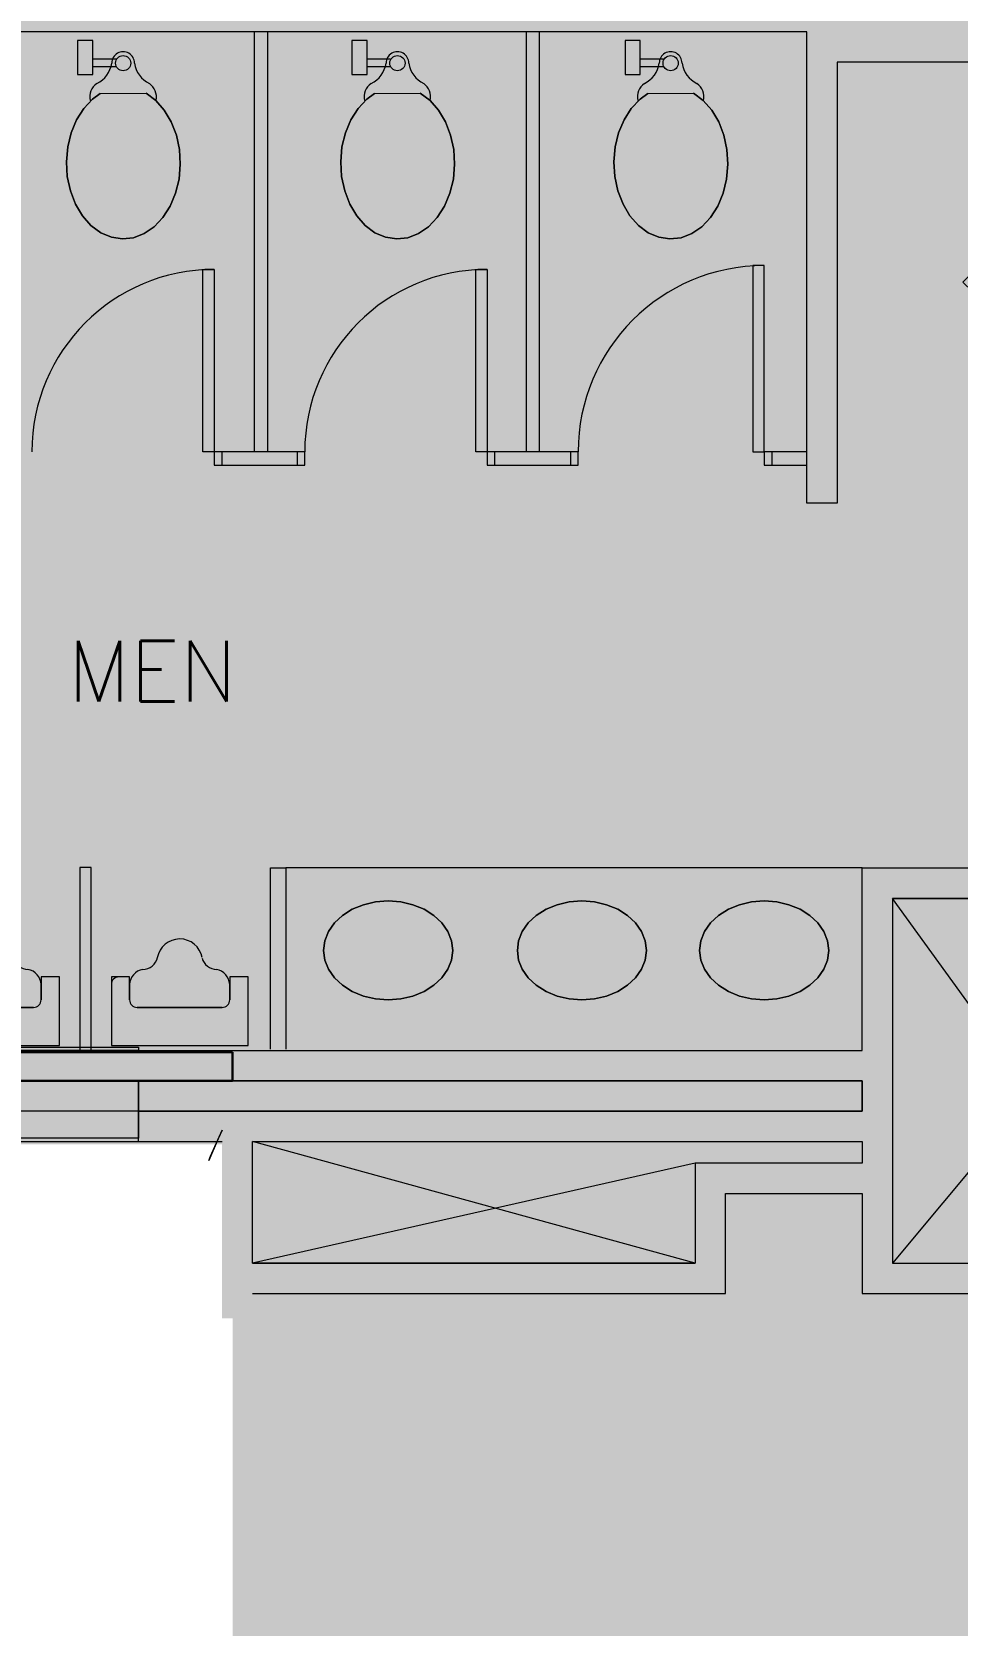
# Model space of a CAD drawing. Header units: inches. Extents: x 920 to 3181, y -644 to 1788.
# Drawn here: x 2252.5 to 2374.3, y 870.9 to 1080.6 of the extents above; entities that cross this region are included whole.
import ezdxf

# ---------------------------------------------------------------- set-up
doc = ezdxf.new("R2010")
doc.units = ezdxf.units.IN
doc.header["$MEASUREMENT"] = 0
for name, color, linetype, lineweight in [('4694_52_BB$0$__9', 7, 'Continuous', 9), ('4694_52_BB$0$BHT', 7, 'Continuous', 9), ('4694_52_BB$0$BPT', 7, 'Continuous', 9), ('4694_52_BB$0$BTX', 7, 'Continuous', 9), ('4694_52_BB$0$T-DRWG-BLCK__1', 7, 'Continuous', 9), ('9t floor LINKED_dwg', 8, 'Continuous', 9), ('A-DETL-GENF', 92, 'Continuous', 9), ('A-WALL-PATT', 111, 'Continuous', 18), ('I-WALL', 2, 'Continuous', 18)]:
    doc.layers.add(name, color=color, linetype=linetype, lineweight=lineweight)
doc.styles.add('romans', font='romans__.ttf', dxfattribs={"height": 8})

# ---------------------------------------------------------------- blocks, each defined once
blk = doc.blocks.new('9t floor LINKED_dwg_4694_52_BB$0$UNIT0-4997744-FIRST FLOOR CONSTRUCTION PLAN')
at = {"layer": '4694_52_BB$0$T-DRWG-BLCK__1'}
blk.add_line((858.2502, 942.56184), (858.2502, 934.56204), dxfattribs=at)
at = {"layer": '4694_52_BB$0$T-DRWG-BLCK__1', "flags": 128}
for points in [[(876.2502, 946.31184), (876.2502, 946.56254), (858.2502, 946.56254), (858.2502, 946.31184)], [(858.2502, 934.56204), (876.2502, 934.56204), (876.2502, 942.56184)]]:
    blk.add_lwpolyline(points, dxfattribs=at)
blk = doc.blocks.new('9t floor LINKED_dwg_4694_52_BB$0$3REG1-4997750-FIRST FLOOR CONSTRUCTION PLAN')
at = {"layer": '4694_52_BB$0$__9'}
for p, q in [((945.4164, 1076.98032), (942.35388, 1076.98032)), ((945.4164, 1075.98036), (942.35388, 1075.98036))]:
    blk.add_line(p, q, dxfattribs=at)
at = {"layer": '4694_52_BB$0$__9', "flags": 128}
blk.add_lwpolyline([(942.30696, 1079.44428), (940.30704, 1079.44428), (940.30704, 1074.94428), (942.30696, 1074.94428)], close=True, dxfattribs=at)
blk.add_lwpolyline([(943.30308, 1072.45608), (942.2736, 1071.71556), (941.12208, 1070.49684), (940.17096, 1069.00188), (939.45684, 1067.28828), (939.0072, 1065.42192), (938.83932, 1063.47432), (938.95956, 1061.5206), (939.36336, 1059.63564), (940.03524, 1057.89192), (940.94928, 1056.35652), (942.07056, 1055.08836), (943.35564, 1054.13628), (944.75556, 1053.53676), (946.2162, 1053.31284), (947.68152, 1053.47316), (949.09524, 1054.0116), (950.403, 1054.9074), (951.55452, 1056.12624), (952.50564, 1057.6212), (953.21976, 1059.3348), (953.6694, 1061.20116), (953.83728, 1063.14864), (953.71704, 1065.10248), (953.31324, 1066.98744), (952.64136, 1068.73104), (951.7272, 1070.26644), (950.60604, 1071.5346), (949.32084, 1072.4868), (950.60604, 1071.5346), (951.7272, 1070.26644), (952.64136, 1068.73104), (953.31324, 1066.98744), (953.71704, 1065.10248), (953.83728, 1063.14864), (953.6694, 1061.20116), (953.21976, 1059.3348), (952.50564, 1057.6212), (951.55452, 1056.12624), (950.403, 1054.9074), (949.09524, 1054.0116), (947.68152, 1053.47316), (946.2162, 1053.31284), (944.75556, 1053.53676), (943.35564, 1054.13628), (942.07056, 1055.08836), (940.94928, 1056.35652), (940.03524, 1057.89192), (939.36336, 1059.63564), (938.95956, 1061.5206), (938.83932, 1063.47432), (939.0072, 1065.42192), (939.45684, 1067.28828), (940.17096, 1069.00188), (941.12208, 1070.49684), (942.2736, 1071.71556), (943.30308, 1072.45608), (949.32084, 1072.4868)], dxfattribs=at)
at = {"layer": '4694_52_BB$0$__9'}
blk.add_circle((946.30704, 1076.44428), 0.99996, dxfattribs=at)
for centre, radius, start, end in [((946.30704, 1076.45496), 1.5, 359.5874775, 180.4125225), ((941.307, 1076.9442), 3.53556, 295.8553807, 351.8693476), ((951.30696, 1076.9442), 3.53556, 188.1306524, 244.1446193), ((944.06544, 1072.00392), 2.13852, 124.6727859, 192.651212), ((948.54852, 1072.00392), 2.13852, 347.348788, 55.3272141)]:
    blk.add_arc(centre, radius, start, end, dxfattribs=at)
blk = doc.blocks.new('9t floor LINKED_dwg_4694_52_BB$0$3REG1-4997751-FIRST FLOOR CONSTRUCTION PLAN')
at = {"layer": '4694_52_BB$0$__9'}
for p, q in [((909.44772, 1076.98032), (906.3852, 1076.98032)), ((909.44772, 1075.98036), (906.3852, 1075.98036))]:
    blk.add_line(p, q, dxfattribs=at)
at = {"layer": '4694_52_BB$0$__9', "flags": 128}
blk.add_lwpolyline([(906.33828, 1079.44428), (904.33836, 1079.44428), (904.33836, 1074.94428), (906.33828, 1074.94428)], close=True, dxfattribs=at)
blk.add_lwpolyline([(907.3344, 1072.45608), (906.30492, 1071.71556), (905.1534, 1070.49684), (904.20228, 1069.00188), (903.48816, 1067.28828), (903.03852, 1065.42192), (902.87064, 1063.47432), (902.99088, 1061.5206), (903.39468, 1059.63564), (904.06656, 1057.89192), (904.9806, 1056.35652), (906.10188, 1055.08836), (907.38696, 1054.13628), (908.78688, 1053.53676), (910.24752, 1053.31284), (911.71284, 1053.47316), (913.12656, 1054.0116), (914.43432, 1054.9074), (915.58584, 1056.12624), (916.53696, 1057.6212), (917.25108, 1059.3348), (917.70072, 1061.20116), (917.8686, 1063.14864), (917.74836, 1065.10248), (917.34456, 1066.98744), (916.67268, 1068.73104), (915.75852, 1070.26644), (914.63736, 1071.5346), (913.35216, 1072.4868), (914.63736, 1071.5346), (915.75852, 1070.26644), (916.67268, 1068.73104), (917.34456, 1066.98744), (917.74836, 1065.10248), (917.8686, 1063.14864), (917.70072, 1061.20116), (917.25108, 1059.3348), (916.53696, 1057.6212), (915.58584, 1056.12624), (914.43432, 1054.9074), (913.12656, 1054.0116), (911.71284, 1053.47316), (910.24752, 1053.31284), (908.78688, 1053.53676), (907.38696, 1054.13628), (906.10188, 1055.08836), (904.9806, 1056.35652), (904.06656, 1057.89192), (903.39468, 1059.63564), (902.99088, 1061.5206), (902.87064, 1063.47432), (903.03852, 1065.42192), (903.48816, 1067.28828), (904.20228, 1069.00188), (905.1534, 1070.49684), (906.30492, 1071.71556), (907.3344, 1072.45608), (913.35216, 1072.4868)], dxfattribs=at)
at = {"layer": '4694_52_BB$0$__9'}
blk.add_circle((910.33836, 1076.44428), 0.99996, dxfattribs=at)
for centre, radius, start, end in [((910.33836, 1076.45496), 1.5, 359.5874775, 180.4125225), ((905.33832, 1076.9442), 3.53556, 295.8553807, 351.8693476), ((915.33828, 1076.9442), 3.53556, 188.1306524, 244.1446193), ((908.09676, 1072.00392), 2.13852, 124.6727859, 192.651212), ((912.57984, 1072.00392), 2.13852, 347.348788, 55.3272141)]:
    blk.add_arc(centre, radius, start, end, dxfattribs=at)
blk = doc.blocks.new('9t floor LINKED_dwg_4694_52_BB$0$3REG1-4997752-FIRST FLOOR CONSTRUCTION PLAN')
at = {"layer": '4694_52_BB$0$__9'}
for p, q in [((873.33828, 1076.98032), (870.27576, 1076.98032)), ((873.33828, 1075.98036), (870.27576, 1075.98036))]:
    blk.add_line(p, q, dxfattribs=at)
at = {"layer": '4694_52_BB$0$__9', "flags": 128}
blk.add_lwpolyline([(870.22884, 1079.44428), (868.22892, 1079.44428), (868.22892, 1074.94428), (870.22884, 1074.94428)], close=True, dxfattribs=at)
blk.add_lwpolyline([(871.22496, 1072.45608), (870.19548, 1071.71556), (869.04396, 1070.49684), (868.09284, 1069.00188), (867.37872, 1067.28828), (866.92908, 1065.42192), (866.7612, 1063.47432), (866.88144, 1061.5206), (867.28524, 1059.63564), (867.95712, 1057.89192), (868.87116, 1056.35652), (869.99244, 1055.08836), (871.27752, 1054.13628), (872.67744, 1053.53676), (874.13808, 1053.31284), (875.6034, 1053.47316), (877.01712, 1054.0116), (878.32488, 1054.9074), (879.4764, 1056.12624), (880.42752, 1057.6212), (881.14164, 1059.3348), (881.59128, 1061.20116), (881.75916, 1063.14864), (881.63892, 1065.10248), (881.23512, 1066.98744), (880.56324, 1068.73104), (879.64908, 1070.26644), (878.52792, 1071.5346), (877.24272, 1072.4868), (878.52792, 1071.5346), (879.64908, 1070.26644), (880.56324, 1068.73104), (881.23512, 1066.98744), (881.63892, 1065.10248), (881.75916, 1063.14864), (881.59128, 1061.20116), (881.14164, 1059.3348), (880.42752, 1057.6212), (879.4764, 1056.12624), (878.32488, 1054.9074), (877.01712, 1054.0116), (875.6034, 1053.47316), (874.13808, 1053.31284), (872.67744, 1053.53676), (871.27752, 1054.13628), (869.99244, 1055.08836), (868.87116, 1056.35652), (867.95712, 1057.89192), (867.28524, 1059.63564), (866.88144, 1061.5206), (866.7612, 1063.47432), (866.92908, 1065.42192), (867.37872, 1067.28828), (868.09284, 1069.00188), (869.04396, 1070.49684), (870.19548, 1071.71556), (871.22496, 1072.45608), (877.24272, 1072.4868)], dxfattribs=at)
at = {"layer": '4694_52_BB$0$__9'}
blk.add_circle((874.22892, 1076.44428), 0.99996, dxfattribs=at)
for centre, radius, start, end in [((874.22892, 1076.45496), 1.5, 359.5874775, 180.4125225), ((869.22888, 1076.9442), 3.53556, 295.8553807, 351.8693476), ((879.22884, 1076.9442), 3.53556, 188.1306524, 244.1446193), ((871.98732, 1072.00392), 2.13852, 124.6727859, 192.651212), ((876.4704, 1072.00392), 2.13852, 347.348788, 55.3272141)]:
    blk.add_arc(centre, radius, start, end, dxfattribs=at)
blk = doc.blocks.new('9t floor LINKED_dwg_4694_52_BB$0$721X19BI-4997754-FIRST FLOOR CONSTRUCTION PLAN')
at = {"layer": '4694_52_BB$0$__9', "flags": 128}
blk.add_lwpolyline([(950.1252, 959.71524), (950.28852, 960.9834), (950.77224, 962.20272), (951.55776, 963.32652), (952.61484, 964.31148), (953.90292, 965.1198), (955.37244, 965.72052), (956.967, 966.09036), (958.62528, 966.21528), (960.28356, 966.09036), (961.878, 965.72052), (963.34764, 965.1198), (964.6356, 964.31148), (965.69268, 963.32652), (966.4782, 962.20272), (966.96192, 960.9834), (967.12524, 959.71524), (966.96192, 958.4472), (966.4782, 957.22788), (965.69268, 956.10408), (964.6356, 955.11912), (963.34764, 954.31068), (961.878, 953.71008), (960.28356, 953.34012), (958.62528, 953.21532), (956.967, 953.34012), (955.37244, 953.71008), (953.90292, 954.31068), (952.61484, 955.11912), (951.55776, 956.10408), (950.77224, 957.22788), (950.28852, 958.4472), (950.1252, 959.71524), (950.28852, 958.4472), (950.77224, 957.22788), (951.55776, 956.10408), (952.61484, 955.11912), (953.90292, 954.31068), (955.37244, 953.71008), (956.967, 953.34012), (958.62528, 953.21532), (960.28356, 953.34012), (961.878, 953.71008), (963.34764, 954.31068), (964.6356, 955.11912), (965.69268, 956.10408), (966.4782, 957.22788), (966.96192, 958.4472), (967.12524, 959.71524), (966.96192, 960.9834), (966.4782, 962.20272), (965.69268, 963.32652), (964.6356, 964.31148), (963.34764, 965.1198), (961.878, 965.72052), (960.28356, 966.09036), (958.62528, 966.21528), (956.967, 966.09036), (955.37244, 965.72052), (953.90292, 965.1198), (952.61484, 964.31148), (951.55776, 963.32652), (950.77224, 962.20272), (950.28852, 960.9834)], close=True, dxfattribs=at)
blk = doc.blocks.new('9t floor LINKED_dwg_4694_52_BB$0$721X19BI-4997755-FIRST FLOOR CONSTRUCTION PLAN')
at = {"layer": '4694_52_BB$0$__9', "flags": 128}
blk.add_lwpolyline([(926.1252, 959.71524), (926.28852, 960.9834), (926.77224, 962.20272), (927.55776, 963.32652), (928.61484, 964.31148), (929.90292, 965.1198), (931.37244, 965.72052), (932.967, 966.09036), (934.62528, 966.21528), (936.28356, 966.09036), (937.878, 965.72052), (939.34764, 965.1198), (940.6356, 964.31148), (941.69268, 963.32652), (942.4782, 962.20272), (942.96192, 960.9834), (943.12524, 959.71524), (942.96192, 958.4472), (942.4782, 957.22788), (941.69268, 956.10408), (940.6356, 955.11912), (939.34764, 954.31068), (937.878, 953.71008), (936.28356, 953.34012), (934.62528, 953.21532), (932.967, 953.34012), (931.37244, 953.71008), (929.90292, 954.31068), (928.61484, 955.11912), (927.55776, 956.10408), (926.77224, 957.22788), (926.28852, 958.4472), (926.1252, 959.71524), (926.28852, 958.4472), (926.77224, 957.22788), (927.55776, 956.10408), (928.61484, 955.11912), (929.90292, 954.31068), (931.37244, 953.71008), (932.967, 953.34012), (934.62528, 953.21532), (936.28356, 953.34012), (937.878, 953.71008), (939.34764, 954.31068), (940.6356, 955.11912), (941.69268, 956.10408), (942.4782, 957.22788), (942.96192, 958.4472), (943.12524, 959.71524), (942.96192, 960.9834), (942.4782, 962.20272), (941.69268, 963.32652), (940.6356, 964.31148), (939.34764, 965.1198), (937.878, 965.72052), (936.28356, 966.09036), (934.62528, 966.21528), (932.967, 966.09036), (931.37244, 965.72052), (929.90292, 965.1198), (928.61484, 964.31148), (927.55776, 963.32652), (926.77224, 962.20272), (926.28852, 960.9834)], close=True, dxfattribs=at)
blk = doc.blocks.new('9t floor LINKED_dwg_4694_52_BB$0$721X19BI-4997756-FIRST FLOOR CONSTRUCTION PLAN')
at = {"layer": '4694_52_BB$0$__9', "flags": 128}
blk.add_lwpolyline([(900.6252, 959.71524), (900.78852, 960.9834), (901.27224, 962.20272), (902.05776, 963.32652), (903.11484, 964.31148), (904.40292, 965.1198), (905.87244, 965.72052), (907.467, 966.09036), (909.12528, 966.21528), (910.78356, 966.09036), (912.378, 965.72052), (913.84764, 965.1198), (915.1356, 964.31148), (916.19268, 963.32652), (916.9782, 962.20272), (917.46192, 960.9834), (917.62524, 959.71524), (917.46192, 958.4472), (916.9782, 957.22788), (916.19268, 956.10408), (915.1356, 955.11912), (913.84764, 954.31068), (912.378, 953.71008), (910.78356, 953.34012), (909.12528, 953.21532), (907.467, 953.34012), (905.87244, 953.71008), (904.40292, 954.31068), (903.11484, 955.11912), (902.05776, 956.10408), (901.27224, 957.22788), (900.78852, 958.4472), (900.6252, 959.71524), (900.78852, 958.4472), (901.27224, 957.22788), (902.05776, 956.10408), (903.11484, 955.11912), (904.40292, 954.31068), (905.87244, 953.71008), (907.467, 953.34012), (909.12528, 953.21532), (910.78356, 953.34012), (912.378, 953.71008), (913.84764, 954.31068), (915.1356, 955.11912), (916.19268, 956.10408), (916.9782, 957.22788), (917.46192, 958.4472), (917.62524, 959.71524), (917.46192, 960.9834), (916.9782, 962.20272), (916.19268, 963.32652), (915.1356, 964.31148), (913.84764, 965.1198), (912.378, 965.72052), (910.78356, 966.09036), (909.12528, 966.21528), (907.467, 966.09036), (905.87244, 965.72052), (904.40292, 965.1198), (903.11484, 964.31148), (902.05776, 963.32652), (901.27224, 962.20272), (900.78852, 960.9834)], close=True, dxfattribs=at)
blk = doc.blocks.new('9t floor LINKED_dwg_4694_52_BB$0$8WAS2-4997758-FIRST FLOOR CONSTRUCTION PLAN')
at = {"layer": '4694_52_BB$0$__9', "flags": 128}
blk.add_lwpolyline([(850.24524, 955.21524), (850.24524, 953.21532), (850.24524, 956.21532), (847.85292, 956.21532), (847.85292, 947.21532), (865.85292, 947.21532), (865.85292, 956.21532), (863.43024, 956.21532), (863.43024, 953.21532), (863.43024, 955.21524)], dxfattribs=at)
blk.add_lwpolyline([(851.2452, 952.21524), (862.43028, 952.21524)], close=True, dxfattribs=at)
at = {"layer": '4694_52_BB$0$__9'}
for centre, radius, start, end in [((856.85292, 958.21524), 3, 10.5049146, 169.8443866), ((851.97792, 959.21532), 2.00004, 270, 347.5647823), ((861.72792, 959.21532), 2.00004, 194.627382, 270), ((848.85288, 955.21524), 0.99996, 90, 180), ((852.37704, 955.119), 2.13396, 100.7797763, 177.4119215), ((861.29844, 955.119), 2.13396, 2.5880785, 79.2202237), ((851.2452, 953.21532), 0.99996, 180, 270), ((851.2452, 953.21532), 0.99996, 180, 270), ((862.43028, 953.21532), 0.99996, 270, 0), ((862.43028, 953.21532), 0.99996, 270, 0)]:
    blk.add_arc(centre, radius, start, end, dxfattribs=at)
blk = doc.blocks.new('9t floor LINKED_dwg_4694_52_BB$0$8WAS2-4997759-FIRST FLOOR CONSTRUCTION PLAN')
at = {"layer": '4694_52_BB$0$__9', "flags": 128}
blk.add_lwpolyline([(875.07336, 955.21524), (875.07336, 953.21532), (875.07336, 956.21532), (872.68104, 956.21532), (872.68104, 947.21532), (890.68104, 947.21532), (890.68104, 956.21532), (888.25836, 956.21532), (888.25836, 953.21532), (888.25836, 955.21524)], dxfattribs=at)
blk.add_lwpolyline([(876.07332, 952.21524), (887.2584, 952.21524)], close=True, dxfattribs=at)
at = {"layer": '4694_52_BB$0$__9'}
for centre, radius, start, end in [((881.68104, 958.21524), 3, 10.5049146, 169.8443866), ((876.80604, 959.21532), 2.00004, 270, 347.5647823), ((886.55604, 959.21532), 2.00004, 194.627382, 270), ((873.681, 955.21524), 0.99996, 90, 180), ((877.20516, 955.119), 2.13396, 100.7797763, 177.4119215), ((886.12656, 955.119), 2.13396, 2.5880785, 79.2202237), ((876.07332, 953.21532), 0.99996, 180, 270), ((876.07332, 953.21532), 0.99996, 180, 270), ((887.2584, 953.21532), 0.99996, 270, 0), ((887.2584, 953.21532), 0.99996, 270, 0)]:
    blk.add_arc(centre, radius, start, end, dxfattribs=at)
blk = doc.blocks.new('9t floor LINKED_dwg-4848483-FIRST FLOOR CONSTRUCTION PLAN')
at = {"layer": '4694_52_BB$0$BHT'}
h = blk.add_hatch(color=256, dxfattribs=at)
h.paths.add_polyline_path([(888.63, 911.3), (891.25, 911.3), (891.25, 914.56), (953.53, 914.56), (953.53, 927.72), (971.53, 927.72), (971.53, 914.56), (1014.25, 914.56), (1014.25, 950.56), (1010.25, 950.56), (1010.25, 918.56), (975.53, 918.56), (975.53, 966.56), (1002.25, 966.56), (1002.25, 969), (1014.25, 969), (1014.25, 1037.1), (1010.25, 1037.1), (1010.25, 970.56), (971.53, 970.56), (971.53, 946.56), (876.25, 946.56), (876.25, 946.31), (888.63, 946.31), (888.63, 942.56), (971.53, 942.56), (971.53, 938.56), (876.25, 938.56), (876.25, 934.56), (887.25, 934.56), (887.25, 911.3)], flags=0)
h.paths.add_polyline_path([(949.53, 918.56), (891.25, 918.56), (891.25, 934.56), (971.53, 934.56), (971.53, 931.72), (949.53, 931.72), (949.53, 926.83)], flags=0)
h.paths.add_polyline_path([(816.25, 934.56), (821.75, 934.56), (821.75, 938.56), (820.25, 938.56), (820.25, 942.56), (816.25, 942.56), (816.25, 938.56)], flags=0)
h.paths.add_polyline_path([(825.5, 934.56), (858.25, 934.56), (858.25, 938.56), (825.5, 938.56), (825.5, 938.01)], flags=0)
h.paths.add_polyline_path([(831.6, 946.31), (858.25, 946.31), (858.25, 946.56), (820.25, 946.56), (820.25, 1080.56), (964.25, 1080.56), (964.25, 1018.56), (968.25, 1018.56), (968.25, 1076.56), (1010.25, 1076.56), (1010.25, 1073.1), (1014.25, 1073.1), (1014.25, 1109.59), (1010.25, 1109.59), (1010.25, 1106.56), (968.25, 1106.56), (968.25, 1161.64), (964.25, 1161.64), (964.25, 1102.56), (876.25, 1102.56), (876.25, 1098.56), (964.25, 1098.56), (964.25, 1084.56), (820.25, 1084.56), (820.25, 1098.56), (858.25, 1098.56), (858.25, 1102.56), (820.25, 1102.56), (820.25, 1232.56), (921.28, 1232.56), (921.28, 1208.56), (943.28, 1208.56), (943.28, 1250.56), (1002.25, 1250.56), (1002.25, 1219), (1014.25, 1219), (1014.25, 1254.12), (858.25, 1254.12), (858.25, 1243), (876.25, 1243), (876.25, 1250.56), (939.28, 1250.56), (939.28, 1212.56), (925.28, 1212.56), (925.28, 1236.56), (820.25, 1236.56), (820.25, 1250.56), (858.25, 1250.56), (858.25, 1254.12), (817, 1254.12), (817, 1110.12), (816.25, 1110.12), (816.25, 1106.37), (817, 1106.37), (817, 977.94), (816.25, 977.94), (816.25, 946.31), (822.63, 946.31)], flags=0)
h.paths.add_polyline_path([(1198.25, 951), (1216.25, 951), (1216.25, 968.56), (1198.25, 968.56), (1198.25, 962.18)], flags=0)
h.paths.add_polyline_path([(1198.25, 969), (1202.25, 969), (1202.25, 1236.56), (1198.25, 1236.56), (1198.25, 1198.56), (1171.73, 1198.56), (1171.73, 1194.56), (1198.25, 1194.56), (1198.25, 988)], flags=0)
h.paths.add_polyline_path([(997.73, 1080.56), (968.25, 1080.56), (968.25, 1102.56), (1010.25, 1102.56), (1010.25, 1080.56)], flags=0)
h.paths.add_polyline_path([(1014.25, 1145.59), (1014.25, 1218.56), (1010.25, 1218.56), (1010.25, 1145.59)], flags=0)
h.paths.add_polyline_path([(1104.25, 1191.56), (1104.25, 1194.56), (1135.73, 1194.56), (1135.73, 1198.56), (1104.25, 1198.56), (1104.25, 1250.56), (1198.25, 1250.56), (1198.25, 1237), (1216.25, 1237), (1216.25, 1254.12), (1102.13, 1254.12), (1102.13, 1254.56), (1100.25, 1254.56), (1100.25, 1191.56)], flags=0)
at = {"lineweight": 9, "flags": 128}
for points in [[(1010.25, 918.56), (1010.25, 966.56), (975.53, 966.56), (975.53, 918.56)], [(891.25, 934.56), (971.53, 934.56), (971.53, 931.72), (949.53, 931.72), (949.53, 918.56), (891.25, 918.56)]]:
    blk.add_lwpolyline(points, close=True, dxfattribs=at)
blk.add_lwpolyline([(888.63, 942.56), (971.53, 942.56), (971.53, 938.56), (825.5, 938.56)], dxfattribs=at)
at = {"layer": '4694_52_BB$0$BPT'}
for p, q in [((891.54, 1025.31), (891.54, 1080.56)), ((893.29, 1025.31), (893.29, 1080.56)), ((927.31, 1025.31), (927.31, 1080.56)), ((929.06, 1025.31), (929.06, 1080.56)), ((887.21, 1025.31), (887.21, 1023.56)), ((897.14, 1025.31), (897.14, 1023.56)), ((923.14, 1025.31), (923.14, 1023.56)), ((933.13, 1025.31), (933.13, 1023.56)), ((959.63, 1025.31), (959.63, 1023.56)), ((971.53, 970.56), (895.63, 970.56)), ((975.53, 966.56), (975.53, 918.56)), ((876.25, 934.56), (887.25, 934.56)), ((891.25, 918.56), (891.25, 934.56))]:
    blk.add_line(p, q, dxfattribs=at)
at = {"layer": '4694_52_BB$0$BPT', "flags": 128}
for points in [[(1010.25, 1073.1), (1011.49, 1071.86), (986.03, 1046.41), (984.79, 1047.64), (1010.25, 1073.1), (1010.25, 1076.56), (968.25, 1076.56), (968.25, 1018.56), (964.25, 1018.56), (964.25, 1080.56), (820.25, 1080.56), (820.25, 946.56)], [(876.25, 946.56), (971.53, 946.56), (971.53, 970.56), (1010.25, 970.56), (1010.25, 1037.1), (1014.25, 1037.1), (1014.25, 968.56)], [(964.25, 1025.31), (958.63, 1025.31), (958.63, 1023.56), (964.25, 1023.56)], [(870.02, 946.6), (870.02, 970.6), (868.52, 970.6), (868.52, 946.6)], [(893.63, 946.72), (893.63, 970.56), (895.63, 970.56), (895.63, 946.72)], [(1010.25, 918.56), (975.53, 966.56), (1002.25, 966.56)], [(891.25, 914.56), (953.53, 914.56), (953.53, 927.72), (971.53, 927.72), (971.53, 914.56), (1014.25, 914.56), (1014.25, 950.56)], [(1002.25, 950.56), (975.53, 918.56), (1010.25, 918.56), (1010.25, 950.56)], [(858.25, 947), (876.25, 947), (876.25, 946.31)], [(876.25, 942.56), (876.25, 935), (858.25, 935), (858.25, 942.56)], [(876.25, 938.56), (971.53, 938.56), (971.53, 942.56), (888.63, 942.56)], [(949.53, 931.72), (891.25, 918.56), (949.53, 918.56)]]:
    blk.add_lwpolyline(points, dxfattribs=at)
for points in [[(898.14, 1023.56), (898.14, 1025.31), (886.21, 1025.31), (884.71, 1025.31), (884.71, 1049.31), (886.21, 1049.31), (886.21, 1025.31), (886.21, 1023.56)], [(934.13, 1023.56), (934.13, 1025.31), (922.14, 1025.31), (920.64, 1025.31), (920.64, 1049.31), (922.14, 1049.31), (922.14, 1025.31), (922.14, 1023.56)], [(958.63, 1025.31), (958.63, 1049.81), (957.13, 1049.81), (957.13, 1025.31)], [(971.53, 931.72), (949.53, 931.72), (949.53, 918.56), (891.25, 934.56), (971.53, 934.56)]]:
    blk.add_lwpolyline(points, close=True, dxfattribs=at)
at = {"layer": '4694_52_BB$0$BPT'}
for centre, radius in [((886.21, 1025.31), 24), ((922.14, 1025.31), 24), ((958.63, 1025.31), 24.5)]:
    blk.add_arc(centre, radius, 90, 179.9997, dxfattribs=at)
at = {"layer": 'A-WALL-PATT', "color": 7, "lineweight": 9, "flags": 128}
blk.add_lwpolyline([(887.25, 936.06), (886.75, 934.92), (885.5, 932.06), (885.75, 932.63)], close=True, dxfattribs=at)
for name in ['9t floor LINKED_dwg_4694_52_BB$0$3REG1-4997752-FIRST FLOOR CONSTRUCTION PLAN', '9t floor LINKED_dwg_4694_52_BB$0$3REG1-4997751-FIRST FLOOR CONSTRUCTION PLAN', '9t floor LINKED_dwg_4694_52_BB$0$3REG1-4997750-FIRST FLOOR CONSTRUCTION PLAN', '9t floor LINKED_dwg_4694_52_BB$0$721X19BI-4997756-FIRST FLOOR CONSTRUCTION PLAN', '9t floor LINKED_dwg_4694_52_BB$0$721X19BI-4997755-FIRST FLOOR CONSTRUCTION PLAN', '9t floor LINKED_dwg_4694_52_BB$0$721X19BI-4997754-FIRST FLOOR CONSTRUCTION PLAN', '9t floor LINKED_dwg_4694_52_BB$0$8WAS2-4997758-FIRST FLOOR CONSTRUCTION PLAN', '9t floor LINKED_dwg_4694_52_BB$0$8WAS2-4997759-FIRST FLOOR CONSTRUCTION PLAN', '9t floor LINKED_dwg_4694_52_BB$0$UNIT0-4997744-FIRST FLOOR CONSTRUCTION PLAN']:
    blk.add_blockref(name, (0, 0))
at = {"layer": '4694_52_BB$0$BTX', "insert": (866.92, 1000.46), "char_height": 8, "width": 29.6661, "attachment_point": 1, "line_spacing_factor": 0.964689, "style": 'romans'}
blk.add_mtext('MEN', dxfattribs=at)

msp = doc.modelspace()

# ---------------------------------------------------------------- hatches: boundary and pattern name
at = {"layer": 'A-DETL-GENF'}
h = msp.add_hatch(color=254, dxfattribs=at)
h.paths.add_polyline_path([(1785.93, 668.23), (2197.5, 668.23), (2197.5, 698.57), (2277.5, 698.57), (2277.5, 705), (2281.5, 705), (2281.5, 668.23), (2613.5, 668.23), (2613.5, 705), (2617.5, 705), (2617.5, 693.07), (2705.5, 693.07), (2705.5, 668.23), (2791.75, 668.23), (2791.75, 682.5), (2815.75, 682.5), (2815.75, 668.23), (3180.85, 668.23), (3180.85, 893.5), (3062.24, 893.5), (3062.24, 1257.87), (3053.5, 1257.87), (3053.52, 1256.51), (3057.74, 1256.51), (3057.74, 1238.51), (3039.74, 1238.51), (3039.74, 1254.12), (2819.5, 1254.12), (2819.5, 1233.5), (2794, 1233.5), (2794, 1254.12), (2606.5, 1254.12), (2606.5, 1237), (2588.5, 1237), (2588.5, 1250.56), (2494.5, 1250.56), (2494.5, 1198.56), (2525.98, 1198.56), (2525.98, 1194.56), (2494.5, 1194.56), (2494.5, 1191.56), (2490.5, 1191.56), (2490.5, 1254.56), (2492.38, 1254.56), (2492.38, 1257.87), (2404.5, 1257.87), (2404.5, 1219), (2392.5, 1219), (2392.5, 1250.56), (2333.53, 1250.56), (2333.53, 1208.56), (2311.53, 1208.56), (2311.53, 1232.56), (2210.5, 1232.56), (2210.5, 1102.56), (2248.5, 1102.56), (2248.5, 1098.56), (2210.5, 1098.56), (2210.5, 1084.56), (2354.5, 1084.56), (2354.5, 1098.56), (2266.5, 1098.56), (2266.5, 1102.56), (2354.5, 1102.56), (2354.5, 1161.64), (2358.5, 1161.64), (2358.5, 1106.56), (2400.5, 1106.56), (2400.5, 1109.59), (2404.5, 1109.59), (2404.5, 1073.1), (2400.5, 1073.1), (2400.5, 1076.56), (2358.5, 1076.56), (2358.5, 1018.56), (2354.5, 1018.56), (2354.5, 1080.56), (2210.5, 1080.56), (2210.5, 946.56), (2248.5, 946.56), (2248.5, 946.31), (2266.5, 946.31), (2266.5, 946.56), (2361.78, 946.56), (2361.78, 970.56), (2400.5, 970.56), (2400.5, 1037.1), (2404.5, 1037.1), (2404.5, 969), (2392.5, 969), (2392.5, 966.56), (2365.78, 966.56), (2365.78, 918.56), (2400.5, 918.56), (2400.5, 950.56), (2404.5, 950.56), (2404.5, 914.56), (2361.78, 914.56), (2361.78, 927.72), (2343.78, 927.72), (2343.78, 914.56), (2281.5, 914.56), (2281.5, 911.3), (2278.88, 911.3), (2278.88, 839.74), (2281.5, 839.74), (2281.5, 833.44), (2278.88, 833.44), (2278.88, 833), (2301.88, 833), (2301.88, 829), (2289.5, 829), (2289.5, 797.44), (2277.5, 797.44), (2277.5, 814.06), (2075.25, 814.06), (2075.25, 870.94), (1836.75, 870.94), (1836.75, 891.94), (1785.93, 891.94), (1785.93, 698.9)], flags=0)
h.paths.add_polyline_path([(2617.5, 668.23), (2661.5, 668.23), (2661.5, 689.07), (2617.5, 689.07)], flags=0)
h.paths.add_polyline_path([(2701.5, 668.23), (2701.5, 689.07), (2665.5, 689.07), (2665.5, 668.23), (2686.66, 668.23)], flags=0)
h.paths.add_polyline_path([(2277.5, 668.23), (2277.5, 694.57), (2201.5, 694.57), (2201.5, 668.23), (2267.4, 668.23)], flags=0)
h.paths.add_polyline_path([(2373.5, 675.14), (2373.5, 705), (2377.5, 705), (2377.5, 675.14)], flags=0)
h.paths.add_polyline_path([(2517.5, 675.14), (2517.5, 705), (2521.5, 705), (2521.5, 675.14)], flags=0)
h.paths.add_polyline_path([(2601.5, 705.44), (2601.5, 709), (2533.5, 709), (2533.5, 705.44), (2517.5, 705.44), (2517.5, 717), (2533.5, 717), (2533.5, 713), (2601.5, 713), (2601.5, 717), (2617.5, 717), (2617.5, 705.44), (2606.5, 705.44)], flags=0)
h.paths.add_polyline_path([(2281.67, 705.44), (2277.5, 705.44), (2277.5, 717), (2293.5, 717), (2293.5, 705.44), (2281.77, 705.44)], flags=0)
h.paths.add_polyline_path([(2373.5, 705.44), (2361.5, 705.44), (2361.5, 713), (2293.5, 713), (2293.5, 717), (2299.38, 717), (2299.38, 789.61), (2281.5, 789.61), (2281.5, 717.44), (2277.5, 717.44), (2277.5, 797), (2281.5, 797), (2281.5, 793.61), (2373.5, 793.61), (2373.5, 815.1), (2349.38, 815.1), (2349.38, 829), (2337.88, 829), (2337.88, 833), (2353.38, 833), (2353.38, 819.1), (2373.5, 819.1), (2373.5, 833), (2377.5, 833), (2377.5, 786.11), (2373.5, 786.11), (2373.5, 789.61), (2303.38, 789.61), (2303.38, 717), (2377.5, 717), (2377.5, 705.44)], flags=0)
h.paths.add_polyline_path([(2617.5, 717.44), (2613.5, 717.44), (2613.5, 821), (2601.5, 821), (2601.5, 833), (2617.5, 833), (2617.5, 758.29)], flags=0)
h.paths.add_polyline_path([(2517.5, 717.44), (2517.5, 744.12), (2521.5, 744.12), (2521.5, 717.44)], flags=0)
h.paths.add_polyline_path([(2377.5, 717.44), (2373.5, 717.44), (2373.5, 744.11), (2377.5, 744.11)], flags=0)
h.paths.add_polyline_path([(2883.25, 746.25), (2883.25, 842.25), (3034, 842.25), (3034, 820.25), (2905.25, 820.25), (2905.25, 746.25)], flags=0)
h.paths.add_polyline_path([(2783.25, 768), (2783.25, 855.02), (2797.25, 855.02), (2797.25, 768), (2791.75, 768)], flags=0)
h.paths.add_polyline_path([(2521.5, 786.11), (2517.5, 786.11), (2517.5, 833), (2533.5, 833), (2533.5, 821), (2521.5, 821), (2521.5, 814.06)], flags=0)
h.paths.add_polyline_path([(3162.74, 869.55), (3149.74, 869.55), (3149.74, 885.5), (3162.74, 885.5), (3162.74, 870)], flags=0)
h.paths.add_polyline_path([(3058, 870), (3038, 870), (3038, 890), (3057.87, 890), (3057.87, 889.13), (3058, 889.13), (3058, 885.5)], flags=0)
h.paths.add_polyline_path([(2281.5, 918.56), (2339.78, 918.56), (2339.78, 931.72), (2361.78, 931.72), (2361.78, 934.56), (2281.5, 934.56), (2281.5, 934.05)], flags=0)
h.paths.add_polyline_path([(2206.5, 934.19), (2277.5, 934.19), (2277.5, 934.56), (2266.5, 934.56), (2266.5, 938.56), (2361.78, 938.56), (2361.78, 942.56), (2210.5, 942.56), (2210.5, 938.56), (2212, 938.56), (2212, 934.56), (2206.5, 934.56)], flags=0)
h.paths.add_polyline_path([(2235.25, 934.56), (2215.75, 934.56), (2215.75, 938.56), (2248.5, 938.56), (2248.5, 934.56)], flags=0)
h.paths.add_polyline_path([(2606.5, 951), (2588.5, 951), (2588.5, 968.56), (2606.5, 968.56), (2606.5, 962.18)], flags=0)
h.paths.add_polyline_path([(2588.5, 969), (2588.5, 1194.56), (2561.98, 1194.56), (2561.98, 1198.56), (2588.5, 1198.56), (2588.5, 1236.56), (2592.5, 1236.56), (2592.5, 969)], flags=0)
h.paths.add_polyline_path([(2206.5, 977.94), (2207.25, 977.94), (2207.25, 1106.37), (2206.5, 1106.37), (2206.5, 1080.56)], flags=0)
h.paths.add_polyline_path([(2819.5, 988), (2794, 988), (2794, 1013.5), (2819.5, 1013.5)], flags=0)
h.paths.add_polyline_path([(3057.74, 992.51), (3039.74, 992.51), (3039.74, 1010.51), (3057.74, 1010.51)], flags=0)
h.paths.add_polyline_path([(2400.5, 1080.56), (2400.5, 1102.56), (2358.5, 1102.56), (2358.5, 1080.56), (2387.98, 1080.56)], flags=0)
h.paths.add_polyline_path([(2206.5, 1110.12), (2207.25, 1110.12), (2207.25, 1254.12), (2206.5, 1254.12), (2206.5, 1145.9)], flags=0)
h.paths.add_polyline_path([(3039.74, 1117.61), (3037.52, 1117.61), (3037.52, 1130.61), (3053.52, 1130.61), (3053.52, 1117.61)], flags=0)
h.paths.add_polyline_path([(2400.5, 1145.59), (2400.5, 1218.56), (2404.5, 1218.56), (2404.5, 1145.59)], flags=0)
h.paths.add_polyline_path([(2315.53, 1212.56), (2329.53, 1212.56), (2329.53, 1250.56), (2266.5, 1250.56), (2266.5, 1243), (2248.5, 1243), (2248.5, 1250.56), (2210.5, 1250.56), (2210.5, 1236.56), (2315.53, 1236.56), (2315.53, 1226.56)], flags=0)
at = {"layer": 'A-WALL-PATT', "lineweight": 9}
msp.add_hatch(color=7, dxfattribs=at).paths.add_polyline_path([(2206.72, 942.56), (2278.88, 942.56), (2278.88, 946.31), (2206.5, 946.31), (2206.5, 942.56), (2206.71, 942.56)], flags=0)

# ---------------------------------------------------------------- linework, layer by layer
at = {"layer": 'I-WALL', "color": 8, "lineweight": 30}
for p, q in [((2278.88, 946.31), (2206.5, 946.31)), ((2278.88, 942.56), (2278.88, 946.31)), ((2215.75, 942.56), (2278.88, 942.56))]:
    msp.add_line(p, q, dxfattribs=at)

# ---------------------------------------------------------------- block references
at = {"layer": '9t floor LINKED_dwg', "color": 7}
msp.add_blockref('9t floor LINKED_dwg-4848483-FIRST FLOOR CONSTRUCTION PLAN', (1390.25, 0), dxfattribs=at)

doc.saveas('drawing.dxf')
